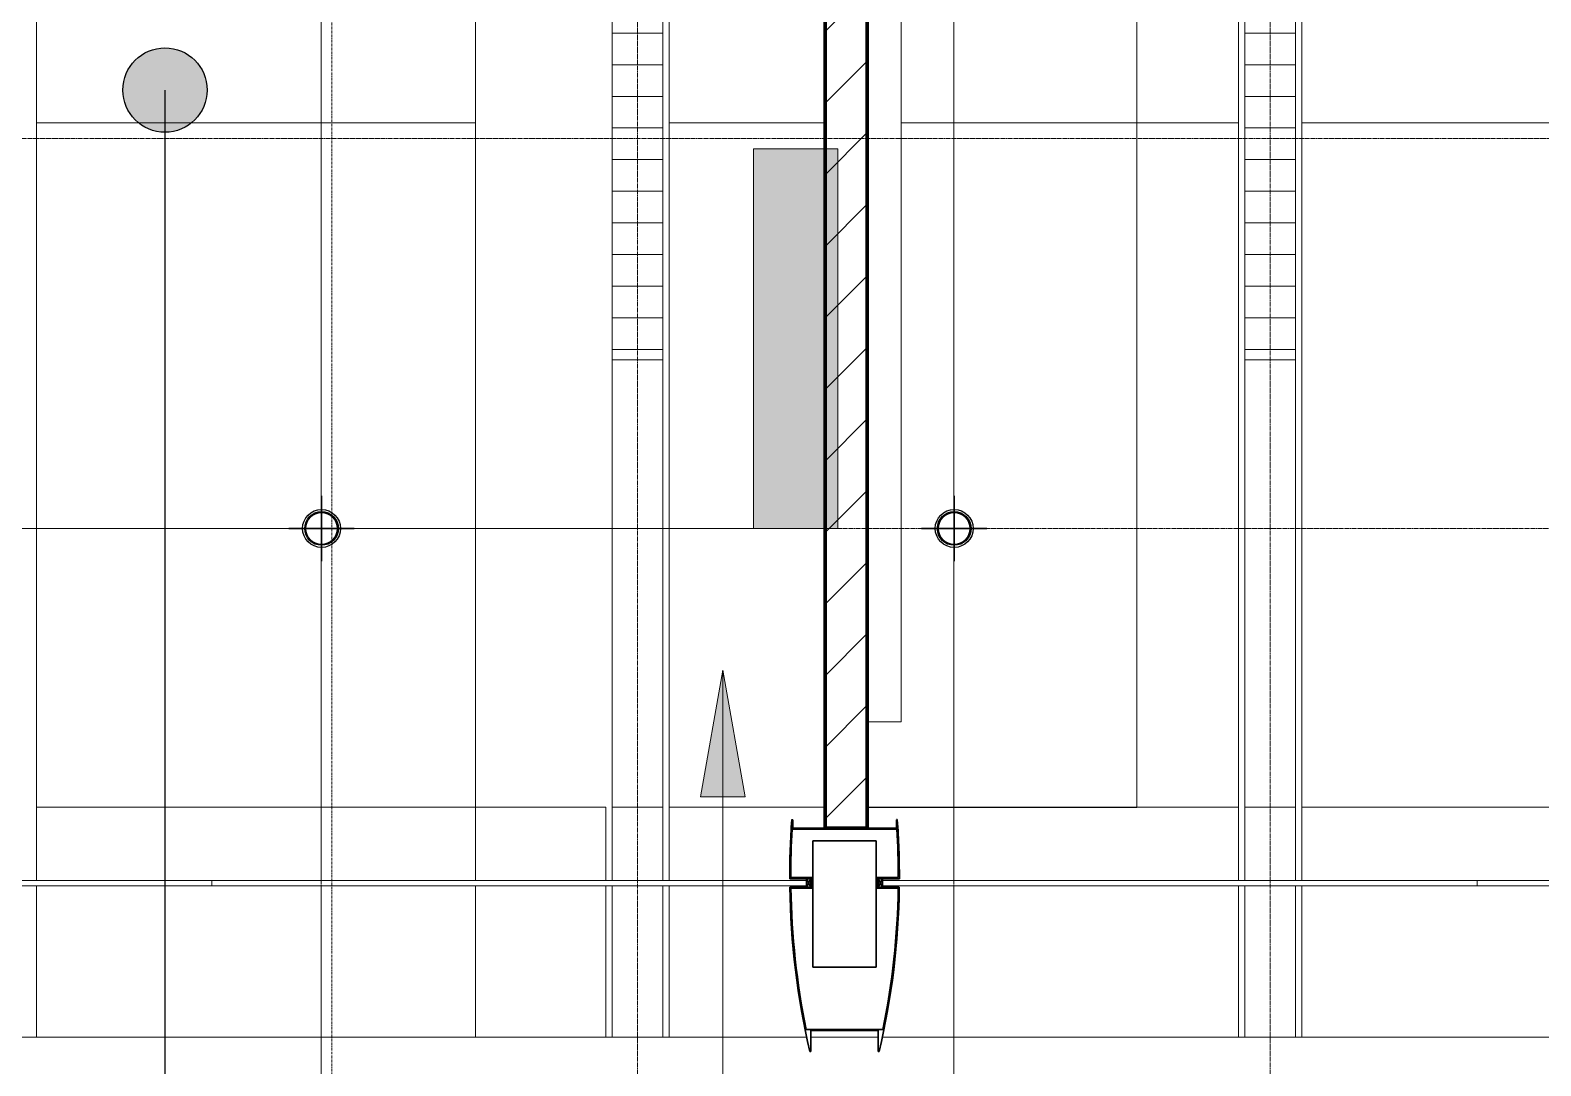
# Model space of a CAD drawing. Header units: millimetres. Extents: x -915437 to -840849, y -5243 to 29956.
# Drawn here: x -882197 to -878616, y 8869 to 11324 of the extents above; entities that cross this region are included whole.
import ezdxf

# ---------------------------------------------------------------- set-up
doc = ezdxf.new("R2010")
doc.units = ezdxf.units.MM
doc.linetypes.add('DPA_Grid _ Level 100', pattern=[10, 5.5, -1.6, 1.3, -1.6])
doc.linetypes.add('DPA_Hidden 50', pattern=[3, 2, -1])
for name, color, linetype, lineweight in [('A-ANNO-NOTE', 3, 'Continuous', 25), ('A-DETL', 1, 'Continuous', 70), ('A-DETL-GENF', 2, 'Continuous', 35), ('A-DOOR', 3, 'Continuous', 9), ('A-DOOR-E', 2, 'Continuous', 25), ('A-DOOR-HDLN', 2, 'Continuous', 9), ('A-GLAZ-CURT', 2, 'Continuous', 9), ('A-GLAZ-CWMG', 2, 'Continuous', 35), ('A-ROOM-IDEN', 3, 'Continuous', 25), ('A-WALL', 5, 'Continuous', 35), ('A-WALL-PATT', 1, 'Continuous', 35), ('E-LITE-EQPM', 2, 'Continuous', 35), ('G-ANNO-TEXT', 3, 'Continuous', 9), ('S-GRID', 251, 'Continuous', 9)]:
    doc.layers.add(name, color=color, linetype=linetype, lineweight=lineweight)

# ---------------------------------------------------------------- blocks, each defined once
blk = doc.blocks.new('DPA_CP_Entrance Canopy Lower - Depth 4200-V2-4211-01 ENLARGED ENTRANCE 1 GROUND LEVEL - REFLECTED CEILING PLAN')
at = {"layer": 'A-GLAZ-CURT'}
for p, q in [((-883007.4, 12652), (-883007.4, 9308)), ((-881507.4, 12652), (-883007.4, 12652)), ((-882317.4, 12652), (-882332.4, 12652)), ((-882317.4, 12652), (-882332.4, 12652)), ((-882317.4, 12652), (-882332.4, 12652)), ((-882182.4, 12652), (-882197.4, 12652)), ((-882182.4, 12652), (-882197.4, 12652)), ((-882182.4, 12652), (-882197.4, 12652)), ((-881507.4, 9308), (-881507.4, 12652)), ((-883007.4, 9296), (-883007.4, 8937)), ((-881507.4, 8937), (-881507.4, 9296)), ((-883007.4, 8937), (-883007.4, 8737)), ((-883007.4, 8737), (-883007.4, 8937)), ((-881507.4, 8937), (-883007.4, 8937)), ((-881507.4, 8937), (-883007.4, 8937)), ((-881507.4, 8937), (-881507.4, 8737)), ((-881507.4, 8737), (-881507.4, 8937)), ((-881507.4, 8737), (-883007.4, 8737)), ((-881507.4, 8737), (-883007.4, 8737))]:
    blk.add_line(p, q, dxfattribs=at)
blk = doc.blocks.new('DPA_CP_Entrance Canopy Lower - Depth 4200-V3-4211-01 ENLARGED ENTRANCE 1 GROUND LEVEL - REFLECTED CEILING PLAN')
at = {"layer": 'A-GLAZ-CURT'}
for p, q in [((-881507.4, 12652), (-881507.4, 9308)), ((-880312.4, 12652), (-881507.4, 12652)), ((-880817.4, 12652), (-881141.4, 12652)), ((-880817.4, 12652), (-881141.4, 12652)), ((-880817.4, 12652), (-881141.4, 12652)), ((-880682.4, 12652), (-880697.4, 12652)), ((-880682.4, 12652), (-880697.4, 12652)), ((-880682.4, 12652), (-880697.4, 12652)), ((-880007.4, 12652), (-880212.4, 12652)), ((-880007.4, 9308), (-880007.4, 12652)), ((-881507.4, 9296), (-881507.4, 8937)), ((-880007.4, 8937), (-880007.4, 9296)), ((-881507.4, 8937), (-881507.4, 8737)), ((-881507.4, 8737), (-881507.4, 8937)), ((-880355.2, 8937), (-881507.4, 8937)), ((-880355.2, 8937), (-881507.4, 8937)), ((-880186.4, 8937), (-880346.4, 8937)), ((-880186.4, 8937), (-880346.4, 8937)), ((-880007.4, 8937), (-880177.6, 8937)), ((-880007.4, 8937), (-880177.6, 8937)), ((-880007.4, 8937), (-880007.4, 8737)), ((-880007.4, 8737), (-880007.4, 8937)), ((-880007.4, 8737), (-881507.4, 8737)), ((-880007.4, 8737), (-881507.4, 8737))]:
    blk.add_line(p, q, dxfattribs=at)
blk = doc.blocks.new('System Panel - Entrance Glazed 12mm-14851404-4211-01 ENLARGED ENTRANCE 1 GROUND LEVEL - REFLECTED CEILING PLAN')
at = {"layer": 'A-GLAZ-CURT'}
for p, q in [((-705, -6), (-705, 6)), ((-705, 6), (705, 6)), ((705, 6), (705, -6)), ((705, -6), (-705, -6))]:
    blk.add_line(p, q, dxfattribs=at)
blk = doc.blocks.new('System Panel - Entrance Glazed 12mm-14851401-4211-01 ENLARGED ENTRANCE 1 GROUND LEVEL - REFLECTED CEILING PLAN')
at = {"layer": 'A-GLAZ-CURT'}
for p, q in [((-750, -6), (-750, 6)), ((-750, 6), (750, 6)), ((750, 6), (750, -6)), ((750, -6), (-750, -6))]:
    blk.add_line(p, q, dxfattribs=at)
blk = doc.blocks.new('Rectangular Mullion - 250x550mm-5766523-4211-01 ENLARGED ENTRANCE 1 GROUND LEVEL - REFLECTED CEILING PLAN')
at = {"layer": 'A-DETL-GENF'}
for p, q in [((-125, 151), (-122.9, 151)), ((-125, 151), (-122.9, 151)), ((-125, 150.5), (-122.9, 150.5)), ((-122.9, 150.5), (-122.9, 130.5)), ((125, 150.5), (122.9, 150.5)), ((122.9, 150.5), (122.9, 130.5)), ((-124, 128), (124, 128)), ((-122.9, 130.5), (122.9, 130.5)), ((-75, -199.5), (-75, 100.5)), ((-75, 100.5), (75, 100.5)), ((75, -199.5), (75, 100.5)), ((-130, 10.5), (-77.5, 10.5)), ((-127.5, 13), (-75, 13)), ((-90, -9.5), (-90, 10.5)), ((-90, 10.5), (-80, -9.5)), ((-90, -9.5), (-80, 10.5)), ((-90, -9.5), (-90, 10.5)), ((-80, -9.5), (-80, 10.5)), ((-77.5, -12), (-77.5, 10.5)), ((127.5, 13), (75, 13)), ((77.5, -12), (77.5, 10.5)), ((130, 10.5), (77.5, 10.5)), ((80, -9.5), (80, 10.5)), ((90, 10.5), (80, -9.5)), ((90, -9.5), (80, 10.5)), ((90, -9.5), (90, 10.5)), ((90, -9.5), (90, 10.5)), ((-80, -9.5), (-129.8, -9.5)), ((-77.5, -12), (-127.3, -12)), ((-77.5, -12), (-75, -12)), ((77.5, -12), (75, -12)), ((77.5, -12), (127.3, -12)), ((80, -9.5), (129.8, -9.5)), ((-75, -199.5), (75, -199.5)), ((-90.9, -347), (90.9, -347)), ((-80, -399.5), (-80, -349.5)), ((-80, -349.5), (80, -349.5)), ((80, -399.5), (80, -349.5)), ((-80, -399.5), (-82, -399.5)), ((80, -399.5), (82, -399.5))]:
    blk.add_line(p, q, dxfattribs=at)
for centre, radius, start, end in [((1689.6, 15.7), 1819.6, 175.7511, 180.1633), ((-1689.6, 15.7), 1819.6, 359.8367, 4.2489), ((1689.6, 15.7), 1817.1, 176.4564, 180.0847), ((-1689.6, 15.7), 1817.1, 359.9153, 3.5436), ((1689.6, 15.7), 1819.6, 180.7931, 193.1897), ((1689.6, 15.7), 1817.1, 180.8731, 191.5134), ((-1689.6, 15.7), 1819.6, 346.8103, 359.2069), ((-1689.6, 15.7), 1817.1, 348.4866, 359.1269)]:
    blk.add_arc(centre, radius, start, end, dxfattribs=at)
blk = doc.blocks.new('Rectangular Mullion - Mullion_Entrance Column Glass-14851399-4211-01 ENLARGED ENTRANCE 1 GROUND LEVEL - REFLECTED CEILING PLAN')
at = {"layer": 'A-GLAZ-CWMG', "lineweight": 9}
for p, q in [((-122.9, 150.5), (-125, 150.5)), ((-122.9, 130.5), (-122.9, 150.5)), ((125, 150.5), (122.9, 150.5)), ((122.9, 150.5), (122.9, 130.5)), ((122.9, 130.5), (-122.9, 130.5)), ((-130, 10.5), (-90, 10.5)), ((-90, 10.5), (-90, -9.5)), ((90, -9.5), (90, 10.5)), ((90, 10.5), (130, 10.5)), ((-90, -9.5), (-129.8, -9.5)), ((129.8, -9.5), (90, -9.5)), ((-80, -399.5), (-80, -349.5)), ((-80, -349.5), (80, -349.5)), ((80, -349.5), (80, -399.5)), ((-82, -399.5), (-80, -399.5)), ((80, -399.5), (82, -399.5))]:
    blk.add_line(p, q, dxfattribs=at)
for centre, start, end in [((1689.6, 15.7), 175.7511, 180.1633), ((-1689.6, 15.7), 359.8367, 4.2489), ((1689.6, 15.7), 180.7931, 193.1897), ((-1689.6, 15.7), 346.8103, 359.2069)]:
    blk.add_arc(centre, 1819.6, start, end, dxfattribs=at)
blk = doc.blocks.new('M_Door-Overhead-Rolling - RS-18924032-4211-01 ENLARGED ENTRANCE 1 GROUND LEVEL - REFLECTED CEILING PLAN')
at = {"layer": 'A-DOOR'}
for p, q in [((1456.1, -50), (-1456.1, -50)), ((-1456.1, -50), (-1456.1, -130)), ((1456.1, -130), (1456.1, -50)), ((-1456.1, -130), (1456.1, -130))]:
    blk.add_line(p, q, dxfattribs=at)
at = {"layer": 'A-DOOR-HDLN'}
for p, q in [((-1659.3, -50), (-1456.1, -50)), ((-1659.3, -50), (-1659.3, -688.8)), ((1456.1, -50), (1659.3, -50)), ((1659.3, -50), (1659.3, -688.8)), ((-1659.3, -688.8), (1659.3, -688.8))]:
    blk.add_line(p, q, dxfattribs=at)
blk = doc.blocks.new('D1 - D1-12676964-4211-01 ENLARGED ENTRANCE 1 GROUND LEVEL - REFLECTED CEILING PLAN')
at = {"layer": 'A-DETL-GENF', "lineweight": 25}
for radius in [45, 40]:
    blk.add_circle((0, 0), radius, dxfattribs=at)
at = {"layer": 'E-LITE-EQPM'}
for p, q in [((0, 77.5), (0, -77.5)), ((-77.5, 0), (77.5, 0))]:
    blk.add_line(p, q, dxfattribs=at)
blk.add_circle((0, 0), 38, dxfattribs=at)
blk = doc.blocks.new('DPA_CP_Metal Ceiling Luminaire - Linear Luminaire Entrance-12679429-4211-01 ENLARGED ENTRANCE 1 GROUND LEVEL - REFLECTED CEILING PLAN')
at = {"layer": 'A-GLAZ-CURT'}
h = blk.add_hatch(dxfattribs=at)
h.set_pattern_fill('FP_11', color=256, style=0, pattern_type=2)
h.set_pattern_definition([(0, (-868791.046, 10942.52), (0, -75), [])])
h.paths.add_polyline_path([(-870317.4, 10542.5), (-870197.4, 10542.5), (-870197.4, 11742.5), (-870317.4, 11742.5), (-870317.4, 10630)])
for p, q in [((-870317.4, 11742.5), (-870197.4, 11742.5)), ((-870317.4, 10542.5), (-870317.4, 11742.5)), ((-870197.4, 11742.5), (-870197.4, 10542.5)), ((-870197.4, 10542.5), (-870317.4, 10542.5))]:
    blk.add_line(p, q, dxfattribs=at)
blk = doc.blocks.new('DPA_CP_Metal Ceiling Panel - Vertical Panel Entrance-16090617-4211-01 ENLARGED ENTRANCE 1 GROUND LEVEL - REFLECTED CEILING PLAN')
at = {"layer": 'A-GLAZ-CURT'}
for p, q in [((-870317.4, 10542.5), (-870197.4, 10542.5)), ((-870317.4, 10542.5), (-870317.4, 9482.5)), ((-870317.4, 10542.5), (-870197.4, 10542.5)), ((-870317.4, 9482.5), (-870317.4, 10542.5)), ((-870197.4, 10542.5), (-870197.4, 9482.5)), ((-870197.4, 10542.5), (-870197.4, 9482.5)), ((-870317.4, 9482.5), (-870197.4, 9482.5)), ((-870197.4, 9482.5), (-870317.4, 9482.5))]:
    blk.add_line(p, q, dxfattribs=at)
blk = doc.blocks.new('System Panel - DPA-AR_Metal Ceiling Rectangular Panel-16090578-4211-01 ENLARGED ENTRANCE 1 GROUND LEVEL - REFLECTED CEILING PLAN')
at = {"layer": 'A-GLAZ-CURT'}
for p, q in [((-870182.4, 9482.5), (-870182.4, 11104.8)), ((-870182.4, 11104.8), (-868832.4, 11104.8)), ((-868832.4, 11104.8), (-868832.4, 9482.5)), ((-868832.4, 9482.5), (-870182.4, 9482.5))]:
    blk.add_line(p, q, dxfattribs=at)
blk = doc.blocks.new('System Panel - DPA-AR_Metal Ceiling Rectangular Panel-V47-4211-01 ENLARGED ENTRANCE 1 GROUND LEVEL - REFLECTED CEILING PLAN')
at = {"layer": 'A-GLAZ-CURT'}
for p, q in [((-868832.4, 12727), (-870182.4, 12727)), ((-870182.4, 12727), (-870182.4, 12652)), ((-870182.4, 11104.8), (-870182.4, 12727)), ((-870182.4, 12727), (-868832.4, 12727)), ((-868832.4, 12652), (-868832.4, 12727)), ((-868832.4, 12727), (-868832.4, 11104.8)), ((-868832.4, 11104.8), (-870182.4, 11104.8))]:
    blk.add_line(p, q, dxfattribs=at)
blk = doc.blocks.new('System Panel - DPA-AR_Metal Ceiling Rectangular Panel-V49-4211-01 ENLARGED ENTRANCE 1 GROUND LEVEL - REFLECTED CEILING PLAN')
at = {"layer": 'A-GLAZ-CURT'}
for p, q in [((-880682.4, 9482.5), (-880682.4, 11104.8)), ((-880682.4, 11104.8), (-880312.4, 11104.8)), ((-880132.4, 11104.8), (-879332.4, 11104.8)), ((-879332.4, 11104.8), (-879332.4, 9482.5)), ((-880312.4, 9482.5), (-880682.4, 9482.5)), ((-879332.4, 9482.5), (-880212.4, 9482.5))]:
    blk.add_line(p, q, dxfattribs=at)
blk = doc.blocks.new('System Panel - DPA-AR_Metal Ceiling Rectangular Panel-V50-4211-01 ENLARGED ENTRANCE 1 GROUND LEVEL - REFLECTED CEILING PLAN')
at = {"layer": 'A-GLAZ-CURT'}
for p, q in [((-880312.4, 12727), (-880682.4, 12727)), ((-880682.4, 12727), (-880682.4, 12652)), ((-880682.4, 11104.8), (-880682.4, 12727)), ((-880682.4, 12727), (-880312.4, 12727)), ((-879332.4, 12727), (-880212.4, 12727)), ((-880212.4, 12727), (-879332.4, 12727)), ((-879332.4, 12652), (-879332.4, 12727)), ((-879332.4, 12727), (-879332.4, 11104.8)), ((-880312.4, 11104.8), (-880682.4, 11104.8)), ((-879332.4, 11104.8), (-880132.4, 11104.8))]:
    blk.add_line(p, q, dxfattribs=at)
blk = doc.blocks.new('System Panel - DPA-AR_Metal Ceiling Rectangular Panel-16094095-4211-01 ENLARGED ENTRANCE 1 GROUND LEVEL - REFLECTED CEILING PLAN')
at = {"layer": 'A-GLAZ-CURT'}
for p, q in [((-882182.4, 8937), (-882182.4, 9296)), ((-881141.4, 9296), (-881141.4, 8937)), ((-882182.4, 8937), (-881141.4, 8937)), ((-881141.4, 8937), (-882182.4, 8937))]:
    blk.add_line(p, q, dxfattribs=at)
blk = doc.blocks.new('System Panel - DPA-AR_Metal Ceiling Rectangular Panel-16094096-4211-01 ENLARGED ENTRANCE 1 GROUND LEVEL - REFLECTED CEILING PLAN')
at = {"layer": 'A-GLAZ-CURT'}
for p, q in [((-882182.4, 9308), (-882182.4, 9482.5)), ((-882182.4, 9482.5), (-881141.4, 9482.5)), ((-881141.4, 9482.5), (-881141.4, 9308))]:
    blk.add_line(p, q, dxfattribs=at)
blk = doc.blocks.new('System Panel - DPA-AR_Metal Ceiling Rectangular Panel-16091485-4211-01 ENLARGED ENTRANCE 1 GROUND LEVEL - REFLECTED CEILING PLAN')
at = {"layer": 'A-GLAZ-CURT'}
for p, q in [((-881141.4, 12727), (-882182.4, 12727)), ((-882182.4, 12727), (-882182.4, 12675)), ((-882182.4, 11104.8), (-882182.4, 12727)), ((-882182.4, 12727), (-881141.4, 12727)), ((-881141.4, 12652), (-881141.4, 12727)), ((-881141.4, 12727), (-881141.4, 11104.8)), ((-882182.4, 12671.3), (-882182.4, 12652)), ((-881141.4, 11104.8), (-882182.4, 11104.8))]:
    blk.add_line(p, q, dxfattribs=at)
blk = doc.blocks.new('System Panel - DPA-AR_Metal Ceiling Rectangular Panel-V52-4211-01 ENLARGED ENTRANCE 1 GROUND LEVEL - REFLECTED CEILING PLAN')
at = {"layer": 'A-GLAZ-CURT'}
for p, q in [((-882182.4, 9482.5), (-882182.4, 11104.8)), ((-882182.4, 11104.8), (-881141.4, 11104.8)), ((-881141.4, 11104.8), (-881141.4, 9482.5)), ((-881141.4, 9482.5), (-882182.4, 9482.5))]:
    blk.add_line(p, q, dxfattribs=at)
blk = doc.blocks.new('System Panel - DPA-AR_Metal Ceiling Rectangular Panel-V64-4211-01 ENLARGED ENTRANCE 1 GROUND LEVEL - REFLECTED CEILING PLAN')
at = {"layer": 'A-GLAZ-CURT'}
for p, q in [((-870182.4, 9308), (-870182.4, 9482.5)), ((-870182.4, 9482.5), (-868832.4, 9482.5)), ((-868832.4, 9482.5), (-868832.4, 9308)), ((-870182.4, 8937), (-870182.4, 9296)), ((-868832.4, 9296), (-868832.4, 8937)), ((-870182.4, 8937), (-868832.4, 8937)), ((-868832.4, 8937), (-870182.4, 8937))]:
    blk.add_line(p, q, dxfattribs=at)
blk = doc.blocks.new('System Panel - DPA-AR_Metal Ceiling Rectangular Panel-V65-4211-01 ENLARGED ENTRANCE 1 GROUND LEVEL - REFLECTED CEILING PLAN')
at = {"layer": 'A-GLAZ-CURT'}
for p, q in [((-880682.4, 9308), (-880682.4, 9482.5)), ((-880682.4, 9482.5), (-880312.4, 9482.5)), ((-880212.4, 9482.5), (-879332.4, 9482.5)), ((-879332.4, 9482.5), (-879332.4, 9308)), ((-880682.4, 8937), (-880682.4, 9296)), ((-879332.4, 9296), (-879332.4, 8937)), ((-880682.4, 8937), (-880355.2, 8937)), ((-880355.2, 8937), (-880682.4, 8937)), ((-880346.4, 8937), (-880186.4, 8937)), ((-880186.4, 8937), (-880346.4, 8937)), ((-880177.6, 8937), (-879332.4, 8937)), ((-879332.4, 8937), (-880177.6, 8937))]:
    blk.add_line(p, q, dxfattribs=at)
blk = doc.blocks.new('DPA_CP_Metal Ceiling Panel - Vertical Panel Entrance-16093423-4211-01 ENLARGED ENTRANCE 1 GROUND LEVEL - REFLECTED CEILING PLAN')
at = {"layer": 'A-GLAZ-CURT'}
for p, q in [((-870317.4, 9482.5), (-870197.4, 9482.5)), ((-870317.4, 9482.5), (-870317.4, 9308)), ((-870317.4, 9482.5), (-870197.4, 9482.5)), ((-870317.4, 9308), (-870317.4, 9482.5)), ((-870197.4, 9482.5), (-870197.4, 9308)), ((-870197.4, 9482.5), (-870197.4, 9308)), ((-870317.4, 9296), (-870317.4, 8937)), ((-870317.4, 8937), (-870317.4, 9296)), ((-870197.4, 9296), (-870197.4, 8937)), ((-870197.4, 9296), (-870197.4, 8937)), ((-870317.4, 8937), (-870197.4, 8937)), ((-870317.4, 8937), (-870197.4, 8937)), ((-870197.4, 8937), (-870317.4, 8937))]:
    blk.add_line(p, q, dxfattribs=at)
blk = doc.blocks.new('System Panel - DPA-AR_Metal Ceiling Rectangular Panel-16093406-4211-01 ENLARGED ENTRANCE 1 GROUND LEVEL - REFLECTED CEILING PLAN')
at = {"layer": 'A-GLAZ-CURT'}
for p, q in [((-881141.4, 9308), (-881141.4, 9482.5)), ((-881141.4, 9482.5), (-880832.4, 9482.5)), ((-880832.4, 9482.5), (-880832.4, 9308)), ((-881141.4, 8937), (-881141.4, 9296)), ((-880832.4, 9296), (-880832.4, 8937)), ((-881141.4, 8937), (-880832.4, 8937)), ((-880832.4, 8937), (-881141.4, 8937))]:
    blk.add_line(p, q, dxfattribs=at)
blk = doc.blocks.new('DPA_AN_Section Line - UP-Left-17464295-4211-01 ENLARGED ENTRANCE 1 GROUND LEVEL - REFLECTED CEILING PLAN')
at = {"layer": 'A-ANNO-NOTE', "lineweight": 9}
blk.add_hatch(color=256, dxfattribs=at).paths.add_polyline_path([(50, 9), (50, 0), (48, 0), (48, 9)])
at = {"layer": 'A-ANNO-NOTE', "lineweight": 18}
for p, q in [((50, 9), (48, 9)), ((48, 9), (48, 0)), ((50, 0), (50, 9)), ((48, 0), (50, 0))]:
    blk.add_line(p, q, dxfattribs=at)
at = {"layer": 'A-ANNO-NOTE', "lineweight": 9}
blk.add_line((7.5, 0), (50, 0), dxfattribs=at)

msp = doc.modelspace()

# ---------------------------------------------------------------- hatches: boundary and pattern name
at = {"layer": 'A-ROOM-IDEN'}
h = msp.add_hatch(color=256, dxfattribs=at)
edge = h.paths.add_edge_path()
edge.add_arc((-881877.6, 11182.5), 100, 0, 360)
at = {"layer": 'A-WALL-PATT', "lineweight": 9}
h = msp.add_hatch(dxfattribs=at)
h.set_pattern_fill('FP_1', color=256, style=0, pattern_type=2)
h.set_pattern_definition([(45, (0, 0), (-84.852814, 84.852814), [])])
h.paths.add_polyline_path([(-880230.6, 9432.5), (-880212.4, 9432.5), (-880212.4, 12852), (-880312.4, 12852), (-880312.4, 9432.5)])
at = {"layer": 'G-ANNO-TEXT'}
msp.add_hatch(color=7, dxfattribs=at).paths.add_polyline_path([(-880555.1, 9807), (-880608, 9507), (-880502.2, 9507)])

# ---------------------------------------------------------------- linework, layer by layer
at = {"layer": 'A-DETL', "color": 8, "linetype": 'DPA_Hidden 50', "lineweight": 9}
for p, q in [((-880757.4, 12142.5), (-880757.4, 7168)), ((-879257.4, 12142.5), (-879257.4, 7168)), ((-884647.4, 11067.5), (-865847.4, 11067.5)), ((-881507.4, 10467.5), (-881507.4, 7068)), ((-880007.4, 10467.5), (-880007.4, 7068)), ((-885580.8, 10143), (-865580.8, 10143))]:
    msp.add_line(p, q, dxfattribs=at)
at = {"layer": 'A-ROOM-IDEN'}
msp.add_line((-881877.6, 11182.5), (-881877.6, 3262.8), dxfattribs=at)
msp.add_circle((-881877.6, 11182.5), 100, dxfattribs=at)
at = {"layer": 'A-WALL', "color": 7, "lineweight": 70}
for p, q in [((-880312.4, 9432.5), (-880312.4, 12852)), ((-880212.4, 12802), (-880212.4, 9432.5)), ((-880212.4, 9432.5), (-880312.4, 9432.5))]:
    msp.add_line(p, q, dxfattribs=at)
at = {"layer": 'G-ANNO-TEXT', "color": 50}
for p, q in [((-880555.1, 9807), (-880608, 9507)), ((-880502.2, 9507), (-880555.1, 9807)), ((-880555.1, 9807), (-880555.1, 4547.7)), ((-880608, 9507), (-880502.2, 9507))]:
    msp.add_line(p, q, dxfattribs=at)
at = {"layer": 'S-GRID', "linetype": 'DPA_Grid _ Level 100'}
msp.add_line((-881482.4, -5243.1), (-881482.4, 26301), dxfattribs=at)

# ---------------------------------------------------------------- block references
at = {"layer": 'A-ANNO-NOTE', "xscale": 100, "yscale": 100, "zscale": 100}
msp.add_blockref('DPA_AN_Section Line - UP-Left-17464295-4211-01 ENLARGED ENTRANCE 1 GROUND LEVEL - REFLECTED CEILING PLAN', (-885282.4, 10143), dxfattribs=at)
at = {"layer": 'A-DOOR-E', "rotation": 90}
msp.add_blockref('M_Door-Overhead-Rolling - RS-18924032-4211-01 ENLARGED ENTRANCE 1 GROUND LEVEL - REFLECTED CEILING PLAN', (-880262.4, 11140.9), dxfattribs=at)
at = {"layer": 'A-GLAZ-CURT'}
for name, p in [('System Panel - DPA-AR_Metal Ceiling Rectangular Panel-16091485-4211-01 ENLARGED ENTRANCE 1 GROUND LEVEL - REFLECTED CEILING PLAN', (0, 0)), ('System Panel - DPA-AR_Metal Ceiling Rectangular Panel-V50-4211-01 ENLARGED ENTRANCE 1 GROUND LEVEL - REFLECTED CEILING PLAN', (0, 0)), ('System Panel - DPA-AR_Metal Ceiling Rectangular Panel-V47-4211-01 ENLARGED ENTRANCE 1 GROUND LEVEL - REFLECTED CEILING PLAN', (-9000, 0)), ('DPA_CP_Entrance Canopy Lower - Depth 4200-V2-4211-01 ENLARGED ENTRANCE 1 GROUND LEVEL - REFLECTED CEILING PLAN', (0, 0)), ('DPA_CP_Entrance Canopy Lower - Depth 4200-V3-4211-01 ENLARGED ENTRANCE 1 GROUND LEVEL - REFLECTED CEILING PLAN', (0, 0)), ('DPA_CP_Entrance Canopy Lower - Depth 4200-V2-4211-01 ENLARGED ENTRANCE 1 GROUND LEVEL - REFLECTED CEILING PLAN', (3000, 0)), ('DPA_CP_Metal Ceiling Luminaire - Linear Luminaire Entrance-12679429-4211-01 ENLARGED ENTRANCE 1 GROUND LEVEL - REFLECTED CEILING PLAN', (-10500, 0)), ('DPA_CP_Metal Ceiling Luminaire - Linear Luminaire Entrance-12679429-4211-01 ENLARGED ENTRANCE 1 GROUND LEVEL - REFLECTED CEILING PLAN', (-9000, 0)), ('System Panel - DPA-AR_Metal Ceiling Rectangular Panel-V52-4211-01 ENLARGED ENTRANCE 1 GROUND LEVEL - REFLECTED CEILING PLAN', (0, 0)), ('System Panel - DPA-AR_Metal Ceiling Rectangular Panel-V49-4211-01 ENLARGED ENTRANCE 1 GROUND LEVEL - REFLECTED CEILING PLAN', (0, 0)), ('System Panel - DPA-AR_Metal Ceiling Rectangular Panel-16090578-4211-01 ENLARGED ENTRANCE 1 GROUND LEVEL - REFLECTED CEILING PLAN', (-9000, 0)), ('DPA_CP_Metal Ceiling Panel - Vertical Panel Entrance-16090617-4211-01 ENLARGED ENTRANCE 1 GROUND LEVEL - REFLECTED CEILING PLAN', (-10500, 0)), ('DPA_CP_Metal Ceiling Panel - Vertical Panel Entrance-16090617-4211-01 ENLARGED ENTRANCE 1 GROUND LEVEL - REFLECTED CEILING PLAN', (-9000, 0)), ('System Panel - DPA-AR_Metal Ceiling Rectangular Panel-16094096-4211-01 ENLARGED ENTRANCE 1 GROUND LEVEL - REFLECTED CEILING PLAN', (0, 0)), ('System Panel - DPA-AR_Metal Ceiling Rectangular Panel-16093406-4211-01 ENLARGED ENTRANCE 1 GROUND LEVEL - REFLECTED CEILING PLAN', (0, 0)), ('DPA_CP_Metal Ceiling Panel - Vertical Panel Entrance-16093423-4211-01 ENLARGED ENTRANCE 1 GROUND LEVEL - REFLECTED CEILING PLAN', (-10500, 0)), ('System Panel - DPA-AR_Metal Ceiling Rectangular Panel-V65-4211-01 ENLARGED ENTRANCE 1 GROUND LEVEL - REFLECTED CEILING PLAN', (0, 0)), ('DPA_CP_Metal Ceiling Panel - Vertical Panel Entrance-16093423-4211-01 ENLARGED ENTRANCE 1 GROUND LEVEL - REFLECTED CEILING PLAN', (-9000, 0)), ('System Panel - DPA-AR_Metal Ceiling Rectangular Panel-V64-4211-01 ENLARGED ENTRANCE 1 GROUND LEVEL - REFLECTED CEILING PLAN', (-9000, 0)), ('System Panel - DPA-AR_Metal Ceiling Rectangular Panel-16094095-4211-01 ENLARGED ENTRANCE 1 GROUND LEVEL - REFLECTED CEILING PLAN', (0, 0))]:
    msp.add_blockref(name, p, dxfattribs=at)
at = {"layer": 'A-GLAZ-CURT', "rotation": 180}
for name, p in [('System Panel - Entrance Glazed 12mm-14851401-4211-01 ENLARGED ENTRANCE 1 GROUND LEVEL - REFLECTED CEILING PLAN', (-882516.4, 9302)), ('System Panel - Entrance Glazed 12mm-14851404-4211-01 ENLARGED ENTRANCE 1 GROUND LEVEL - REFLECTED CEILING PLAN', (-881061.4, 9302)), ('System Panel - Entrance Glazed 12mm-14851404-4211-01 ENLARGED ENTRANCE 1 GROUND LEVEL - REFLECTED CEILING PLAN', (-879471.4, 9302)), ('System Panel - Entrance Glazed 12mm-14851404-4211-01 ENLARGED ENTRANCE 1 GROUND LEVEL - REFLECTED CEILING PLAN', (-878061.4, 9302))]:
    msp.add_blockref(name, p, dxfattribs=at)
at = {"layer": 'A-GLAZ-CWMG', "lineweight": 9, "extrusion": (0, 0, -1)}
msp.add_blockref('Rectangular Mullion - 250x550mm-5766523-4211-01 ENLARGED ENTRANCE 1 GROUND LEVEL - REFLECTED CEILING PLAN', (880266.4, 9302), dxfattribs=at)
at = {"layer": 'A-GLAZ-CWMG', "extrusion": (0, 0, -1)}
msp.add_blockref('Rectangular Mullion - Mullion_Entrance Column Glass-14851399-4211-01 ENLARGED ENTRANCE 1 GROUND LEVEL - REFLECTED CEILING PLAN', (880266.4, 9302), dxfattribs=at)
at = {"layer": 'E-LITE-EQPM'}
for p in [(-881506.4, 10143), (-880006.4, 10143)]:
    msp.add_blockref('D1 - D1-12676964-4211-01 ENLARGED ENTRANCE 1 GROUND LEVEL - REFLECTED CEILING PLAN', p, dxfattribs=at)

doc.saveas('drawing.dxf')
